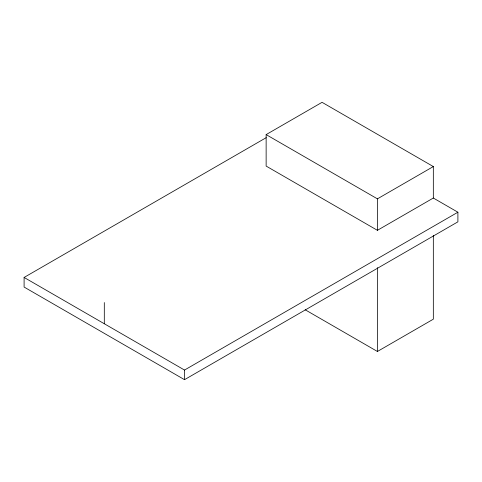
<?xml version="1.0" encoding="UTF-8"?>
<svg xmlns="http://www.w3.org/2000/svg" width="482" height="482" viewBox="0 0 482 482"><rect width="100%" height="100%" fill="white"/><g stroke="black" fill="none" stroke-linecap="round" stroke-linejoin="round"><path stroke-width="0.72" d="M266.136 134.605L322.054 102.323L433.33 166.567L433.33 198.036L377.412 230.318L266.136 166.079L266.136 134.605L377.412 198.849L433.33 166.567M433.33 198.036L457.9 212.219L457.9 221.841L184.516 379.677L24.1 287.061L24.1 277.445L266.239 137.647M24.1 277.445L184.516 370.056L457.9 212.219M305.178 309.769L377.412 351.474L433.33 319.186L433.33 235.349M377.412 198.849L377.412 230.318M377.412 267.637L377.412 351.474M184.516 370.056L184.516 379.677M104.305 302.551L104.305 323.753"/></g></svg>
